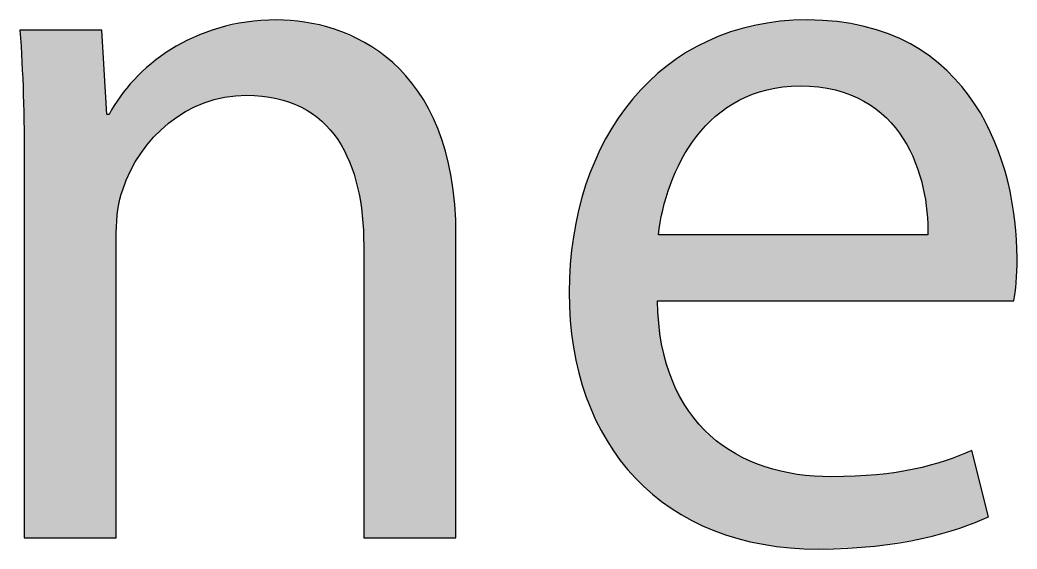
# Model space of a CAD drawing. Extents: x 0 to 360, y -268 to 0.
# Drawn here: x 219.258 to 222.11, y -215.232 to -213.719 of the extents above; entities that cross this region are included whole.
import ezdxf

# ---------------------------------------------------------------- set-up
doc = ezdxf.new("R2010")
doc.units = 0
doc.layers.add('LAYER_1', color=7, linetype='CONTINUOUS')

# ---------------------------------------------------------------- blocks, each defined once
blk = doc.blocks.new('*U433')
at = {"layer": 'LAYER_1', "color": 250}
for points in [[(219.8264, -213.9444), (219.785, -213.7571), (219.8264, -213.7418)], [(219.8433, -213.9398), (219.8264, -213.7418), (219.8433, -213.7381)], [(219.9056, -213.9342), (219.8433, -213.7381), (219.9056, -213.7247)], [(219.9059, -213.9343), (219.9056, -213.7247), (219.9059, -213.7246)], [(219.9056, -213.9342), (219.9056, -213.7247), (219.9059, -213.9343)], [(219.9914, -213.9431), (219.9059, -213.7246), (219.9914, -213.7186)], [(219.9059, -213.9343), (219.9059, -213.7246), (219.9914, -213.9431)], [(219.9914, -213.9431), (219.9914, -213.7186), (219.9924, -213.9434)], [(219.9924, -213.9434), (219.9914, -213.7186), (219.9924, -213.7186)], [(219.9924, -213.9434), (219.9924, -213.7186), (220.063, -213.9684)], [(220.063, -213.9684), (220.063, -213.724), (220.0722, -213.9747)], [(220.0722, -213.9747), (220.0722, -213.7247), (220.1211, -214.0083)], [(220.1211, -214.0083), (220.1211, -213.7364), (220.1574, -214.0503)], [(220.1574, -214.0503), (220.1574, -213.7451), (220.1667, -214.061)], [(219.2675, -213.9328), (219.2675, -213.7482), (219.2703, -214.1416)], [(219.7542, -213.9702), (219.7312, -213.7807), (219.7542, -213.7684)], [(219.785, -213.9558), (219.7542, -213.7684), (219.785, -213.7571)], [(220.1667, -214.061), (220.1667, -213.7491), (220.2006, -214.1247)], [(220.2006, -214.1247), (220.2006, -213.7641), (220.2237, -214.1976)], [(220.2237, -214.1976), (220.2237, -213.7742), (220.2369, -214.2778)], [(219.6896, -214.0095), (219.6826, -213.808), (219.6896, -213.803)], [(219.7312, -213.981), (219.6896, -213.803), (219.7312, -213.7807)], [(220.2369, -214.2778), (220.2369, -213.7801), (220.2412, -214.3635)], [(219.6826, -214.0142), (219.6398, -213.8388), (219.6826, -213.808)], [(219.6329, -214.0631), (219.6034, -213.8715), (219.6329, -213.8439)], [(219.6398, -214.0544), (219.6329, -213.8439), (219.6398, -213.8388)], [(219.6034, -214.1002), (219.5843, -213.8895), (219.6034, -213.8715)], [(219.574, -214.1506), (219.5521, -213.9286), (219.574, -213.9021)], [(219.5843, -214.1329), (219.574, -213.9021), (219.5843, -213.8895)], [(219.5442, -214.2367), (219.5382, -213.948), (219.5442, -213.9383)], [(219.5521, -214.2043), (219.5442, -213.9383), (219.5521, -213.9286)], [(219.5335, -215.2), (219.5129, -213.9887), (219.5335, -213.9554)], [(219.5382, -214.2613), (219.5335, -213.9554), (219.5382, -213.948)]]:
    blk.add_solid(points, dxfattribs=at)
at = {"layer": 'LAYER_1', "color": 250, "extrusion": (0, 0, -1)}
for points in [[(-219.8264, -213.9444), (-219.8264, -213.7418), (-219.8433, -213.9398)], [(-219.8433, -213.9398), (-219.8433, -213.7381), (-219.9056, -213.9342)], [(-220.063, -213.9684), (-219.9924, -213.7186), (-220.063, -213.724)], [(-220.0722, -213.9747), (-220.063, -213.724), (-220.0722, -213.7247)], [(-220.1211, -214.0083), (-220.0722, -213.7247), (-220.1211, -213.7364)], [(-220.1574, -214.0503), (-220.1211, -213.7364), (-220.1574, -213.7451)], [(-220.1667, -214.061), (-220.1574, -213.7451), (-220.1667, -213.7491)], [(-219.2675, -213.9328), (-219.2579, -213.7482), (-219.2675, -213.7482)], [(-219.2703, -214.1416), (-219.2675, -213.7482), (-219.2703, -213.7482)], [(-219.2703, -215.2), (-219.2703, -213.7482), (-219.4922, -215.2)], [(-219.4922, -215.2), (-219.2703, -213.7482), (-219.4922, -213.7482)], [(-219.4922, -215.2), (-219.4922, -213.7482), (-219.5067, -215.2)], [(-219.5067, -215.2), (-219.4922, -213.7482), (-219.5067, -213.9887)], [(-219.7542, -213.9702), (-219.7542, -213.7684), (-219.785, -213.9558)], [(-219.785, -213.9558), (-219.785, -213.7571), (-219.8264, -213.9444)], [(-220.2006, -214.1247), (-220.1667, -213.7491), (-220.2006, -213.7641)], [(-220.2237, -214.1976), (-220.2006, -213.7641), (-220.2237, -213.7742)], [(-220.2369, -214.2778), (-220.2237, -213.7742), (-220.2369, -213.7801)], [(-219.6896, -214.0095), (-219.6896, -213.803), (-219.7312, -213.981)], [(-219.7312, -213.981), (-219.7312, -213.7807), (-219.7542, -213.9702)], [(-220.2412, -214.3635), (-220.2369, -213.7801), (-220.2412, -213.7819)], [(-220.2412, -215.2), (-220.2412, -213.7819), (-220.243, -215.2)], [(-220.243, -215.2), (-220.2412, -213.7819), (-220.243, -213.7827)], [(-220.243, -215.2), (-220.243, -213.7827), (-220.3242, -215.2)], [(-220.3242, -215.2), (-220.243, -213.7827), (-220.3242, -213.8407)], [(-219.6826, -214.0142), (-219.6826, -213.808), (-219.6896, -214.0095)], [(-219.6329, -214.0631), (-219.6329, -213.8439), (-219.6398, -214.0544)], [(-219.6398, -214.0544), (-219.6398, -213.8388), (-219.6826, -214.0142)], [(-220.3242, -215.2), (-220.3242, -213.8407), (-220.3615, -215.2)], [(-220.3615, -215.2), (-220.3242, -213.8407), (-220.3615, -213.8782)], [(-219.6034, -214.1002), (-219.6034, -213.8715), (-219.6329, -214.0631)], [(-220.3615, -215.2), (-220.3615, -213.8782), (-220.3959, -215.2)], [(-220.3959, -215.2), (-220.3615, -213.8782), (-220.3959, -213.922)], [(-219.574, -214.1506), (-219.574, -213.9021), (-219.5843, -214.1329)], [(-219.5843, -214.1329), (-219.5843, -213.8895), (-219.6034, -214.1002)], [(-219.5442, -214.2367), (-219.5442, -213.9383), (-219.5521, -214.2043)], [(-219.5521, -214.2043), (-219.5521, -213.9286), (-219.574, -214.1506)], [(-220.3959, -215.2), (-220.3959, -213.922), (-220.4267, -215.2)], [(-220.4267, -215.2), (-220.3959, -213.922), (-220.4267, -213.9723)], [(-219.5335, -214.327), (-219.5335, -213.9554), (-219.5382, -214.2613)], [(-219.5382, -214.2613), (-219.5382, -213.948), (-219.5442, -214.2367)], [(-220.4267, -215.2), (-220.4267, -213.9723), (-220.4533, -215.2)], [(-220.4533, -215.2), (-220.4267, -213.9723), (-220.4533, -214.0296)], [(-219.5067, -215.2), (-219.5067, -213.9887), (-219.5129, -215.2)], [(-219.5129, -215.2), (-219.5067, -213.9887), (-219.5129, -213.9887)], [(-219.5129, -215.2), (-219.5129, -213.9887), (-219.5335, -215.2)], [(-220.4533, -215.2), (-220.4533, -214.0296), (-220.475, -215.2)], [(-220.475, -215.2), (-220.4533, -214.0296), (-220.475, -214.0942)], [(-220.475, -215.2), (-220.475, -214.0942), (-220.4913, -215.2)], [(-220.4913, -215.2), (-220.475, -214.0942), (-220.4913, -214.1666)], [(-220.4913, -215.2), (-220.4913, -214.1666), (-220.5015, -215.2)], [(-220.5015, -215.2), (-220.4913, -214.1666), (-220.5015, -214.247)], [(-220.5015, -215.2), (-220.5015, -214.247), (-220.5051, -215.2)], [(-220.5051, -215.2), (-220.5015, -214.247), (-220.5051, -214.3359)]]:
    blk.add_solid(points, dxfattribs=at)
blk = doc.blocks.new('*U434')
at = {"layer": 'LAYER_1', "color": 250}
for points in [[(221.3531, -213.931), (221.3147, -213.7462), (221.3531, -213.7357)], [(221.3591, -213.9292), (221.3531, -213.7357), (221.3591, -213.7341)], [(221.3839, -213.9216), (221.3591, -213.7341), (221.3839, -213.7302)], [(221.3892, -213.9199), (221.3839, -213.7302), (221.3892, -213.7293)], [(221.3949, -213.9182), (221.3892, -213.7293), (221.3949, -213.7284)], [(221.4324, -213.9115), (221.3949, -213.7284), (221.4324, -213.7225)], [(221.4402, -213.9101), (221.4324, -213.7225), (221.4402, -213.7221)], [(221.4611, -213.9089), (221.4402, -213.7221), (221.4611, -213.721)], [(221.4809, -213.9078), (221.4611, -213.721), (221.4809, -213.72)], [(221.489, -213.9074), (221.4809, -213.72), (221.489, -213.7196)], [(221.5096, -213.9085), (221.489, -213.7196), (221.5096, -213.7186)], [(221.489, -213.9074), (221.489, -213.7196), (221.5096, -213.9085)], [(221.5096, -213.9085), (221.5096, -213.7186), (221.5421, -213.9103)], [(221.5421, -213.9103), (221.5421, -213.7204), (221.5427, -213.9104)], [(221.5427, -213.9104), (221.5427, -213.7204), (221.5786, -213.9168)], [(221.5786, -213.9168), (221.5786, -213.7224), (221.5901, -213.9189)], [(221.5901, -213.9189), (221.5901, -213.723), (221.595, -213.9204)], [(221.595, -213.9204), (221.595, -213.7233), (221.6333, -213.9325)], [(221.6333, -213.9325), (221.6333, -213.73), (221.6718, -213.9507)], [(221.6718, -213.9507), (221.6718, -213.7368), (221.6723, -213.9511)], [(221.6723, -213.9511), (221.6723, -213.7369), (221.7029, -213.971)], [(221.2428, -213.9986), (221.2321, -213.776), (221.2428, -213.7717)], [(221.2477, -213.9939), (221.2428, -213.7717), (221.2477, -213.7698)], [(221.2796, -213.9693), (221.2477, -213.7698), (221.2796, -213.7571)], [(221.29, -213.9631), (221.2796, -213.7571), (221.29, -213.753)], [(221.3056, -213.9537), (221.29, -213.753), (221.3056, -213.7487)], [(221.311, -213.9504), (221.3056, -213.7487), (221.311, -213.7472)], [(221.3147, -213.9482), (221.311, -213.7472), (221.3147, -213.7462)], [(221.7029, -213.971), (221.7029, -213.7463), (221.706, -213.9729)], [(221.706, -213.9729), (221.706, -213.7473), (221.7078, -213.9745)], [(221.7078, -213.9745), (221.7078, -213.7478), (221.736, -213.9987)], [(221.736, -213.9987), (221.736, -213.7566), (221.7421, -214.0054)], [(221.7421, -214.0054), (221.7421, -213.7585), (221.762, -214.0274)], [(221.762, -214.0274), (221.762, -213.7677), (221.7843, -214.0585)], [(221.1931, -214.0518), (221.1793, -213.8033), (221.1931, -213.7959)], [(221.2189, -214.0216), (221.1931, -213.7959), (221.2189, -213.7821)], [(221.2251, -214.0157), (221.2189, -213.7821), (221.2251, -213.7788)], [(221.2321, -214.0089), (221.2251, -213.7788), (221.2321, -213.776)], [(221.7843, -214.0585), (221.7843, -213.778), (221.8031, -214.0916)], [(221.8031, -214.0916), (221.8031, -213.7867), (221.8046, -214.0949)], [(221.8046, -214.0949), (221.8046, -213.7873), (221.8145, -214.117)], [(221.8145, -214.117), (221.8145, -213.7937), (221.8186, -214.1261)], [(221.8186, -214.1261), (221.8186, -213.7962), (221.8373, -214.1864)], [(221.1502, -214.1182), (221.1239, -213.8392), (221.1502, -213.8211)], [(221.1646, -214.0937), (221.1502, -213.8211), (221.1646, -213.8112)], [(221.1703, -214.0841), (221.1646, -213.8112), (221.1703, -213.8082)], [(221.1709, -214.0832), (221.1703, -213.8082), (221.1709, -213.8078)], [(221.1793, -214.0713), (221.1709, -213.8078), (221.1793, -213.8033)], [(221.8373, -214.1864), (221.8373, -213.8081), (221.8406, -214.1972)], [(221.8406, -214.1972), (221.8406, -213.8102), (221.8521, -214.2676)], [(221.8521, -214.2676), (221.8521, -213.8175), (221.8548, -214.3332)], [(221.1086, -214.2213), (221.0963, -213.8605), (221.1086, -213.8498)], [(221.1182, -214.1896), (221.1086, -213.8498), (221.1182, -213.8432)], [(221.1207, -214.1841), (221.1182, -213.8432), (221.1207, -213.8415)], [(221.1239, -214.1768), (221.1207, -213.8415), (221.1239, -213.8392)], [(221.067, -215.0751), (221.0574, -213.8942), (221.067, -213.8859)], [(221.0811, -215.0857), (221.067, -213.8859), (221.0811, -213.8737)], [(221.067, -215.0751), (221.067, -213.8859), (221.0811, -215.0857)], [(221.0838, -214.522), (221.0811, -213.8737), (221.0838, -213.8713)], [(221.0933, -214.2795), (221.0838, -213.8713), (221.0933, -213.8631)], [(221.0963, -214.2625), (221.0933, -213.8631), (221.0963, -213.8605)], [(221.0574, -215.0661), (221.0184, -213.9361), (221.0574, -213.8942)], [(221.0574, -215.0661), (221.0574, -213.8942), (221.067, -215.0751)], [(221.0109, -215.0206), (220.975, -213.9917), (221.0109, -213.9441)], [(221.0184, -215.0294), (221.0109, -213.9441), (221.0184, -213.9361)], [(221.0109, -215.0206), (221.0109, -213.9441), (221.0184, -215.0294)], [(221.0184, -215.0294), (221.0184, -213.9361), (221.0574, -215.0661)], [(220.9694, -214.9703), (220.937, -214.0523), (220.9694, -213.9992)], [(220.975, -214.9786), (220.9694, -213.9992), (220.975, -213.9917)], [(220.9694, -214.9703), (220.9694, -213.9992), (220.975, -214.9786)], [(220.975, -214.9786), (220.975, -213.9917), (221.0109, -215.0206)], [(220.9329, -214.9152), (220.9045, -214.1174), (220.9329, -214.059)], [(220.937, -214.9228), (220.9329, -214.059), (220.937, -214.0523)], [(220.9329, -214.9152), (220.9329, -214.059), (220.937, -214.9228)], [(220.937, -214.9228), (220.937, -214.0523), (220.9694, -214.9703)], [(220.9017, -214.8556), (220.8776, -214.1868), (220.9017, -214.1232)], [(220.9045, -214.8624), (220.9017, -214.1232), (220.9045, -214.1174)], [(220.9017, -214.8556), (220.9017, -214.1232), (220.9045, -214.8624)], [(220.9045, -214.8624), (220.9045, -214.1174), (220.9329, -214.9152)], [(220.8759, -214.7917), (220.8565, -214.26), (220.8759, -214.1915)], [(220.8776, -214.7975), (220.8759, -214.1915), (220.8776, -214.1868)], [(220.8759, -214.7917), (220.8759, -214.1915), (220.8776, -214.7975)], [(220.8776, -214.7975), (220.8776, -214.1868), (220.9017, -214.8556)], [(220.8555, -214.7236), (220.8413, -214.3365), (220.8555, -214.2635)], [(220.8565, -214.7284), (220.8555, -214.2635), (220.8565, -214.26)], [(220.8555, -214.7236), (220.8555, -214.2635), (220.8565, -214.7284)], [(220.8565, -214.7284), (220.8565, -214.26), (220.8759, -214.7917)], [(220.8408, -214.6516), (220.832, -214.4161), (220.8408, -214.3387)], [(220.8413, -214.6552), (220.8408, -214.3387), (220.8413, -214.3365)], [(220.8408, -214.6516), (220.8408, -214.3387), (220.8413, -214.6552)], [(220.8413, -214.6552), (220.8413, -214.3365), (220.8555, -214.7236)], [(220.8319, -214.5756), (220.8289, -214.4978), (220.8319, -214.417)], [(220.832, -214.5783), (220.8319, -214.417), (220.832, -214.4161)], [(220.8319, -214.5756), (220.8319, -214.417), (220.832, -214.5783)], [(220.832, -214.5783), (220.832, -214.4161), (220.8408, -214.6516)], [(221.0811, -215.0857), (221.0811, -214.522), (221.0838, -215.0878)], [(221.0838, -215.0878), (221.0838, -214.55), (221.0933, -215.0949)], [(221.0933, -215.0949), (221.0933, -214.6461), (221.0963, -215.0972)], [(221.0963, -215.0972), (221.0963, -214.6564), (221.1086, -215.1065)], [(221.1086, -215.1065), (221.1086, -214.6988), (221.1182, -215.1136)], [(221.1182, -215.1136), (221.1182, -214.7315), (221.1207, -215.1155)], [(221.1207, -215.1155), (221.1207, -214.74), (221.1239, -215.1174)], [(221.1239, -215.1174), (221.1239, -214.7512), (221.1502, -215.133)], [(221.1502, -215.133), (221.1502, -214.7999), (221.1646, -215.1415)], [(221.1646, -215.1415), (221.1646, -214.8265), (221.1703, -215.1449)], [(221.1703, -215.1449), (221.1703, -214.837), (221.1709, -215.1453)], [(221.1709, -215.1453), (221.1709, -214.8382), (221.1793, -215.1503)], [(221.1793, -215.1503), (221.1793, -214.8477), (221.1931, -215.1565)], [(221.1931, -215.1565), (221.1931, -214.8634), (221.2189, -215.1683)], [(221.2189, -215.1683), (221.2189, -214.8926), (221.2251, -215.1711)], [(221.2251, -215.1711), (221.2251, -214.8996), (221.2321, -215.1743)], [(221.2321, -215.1743), (221.2321, -214.9076), (221.2428, -215.1792)], [(221.2428, -215.1792), (221.2428, -214.9153), (221.2477, -215.1808)], [(221.2477, -215.1808), (221.2477, -214.9188), (221.2796, -215.1916)], [(221.2796, -215.1916), (221.2796, -214.9417), (221.29, -215.195)], [(221.29, -215.195), (221.29, -214.9492), (221.3056, -215.2003)], [(221.3056, -215.2003), (221.3056, -214.9604), (221.311, -215.2021)], [(221.311, -215.2021), (221.311, -214.9628), (221.3147, -215.203)], [(221.3147, -215.203), (221.3147, -214.9644), (221.3531, -215.2117)], [(221.9458, -215.1722), (221.9091, -214.9779), (221.9458, -214.9638)], [(221.9518, -215.1699), (221.9458, -214.9638), (221.9518, -214.9615)], [(221.9802, -215.1588), (221.9518, -214.9615), (221.9802, -214.9505)], [(221.3531, -215.2117), (221.3531, -214.9813), (221.3591, -215.2131)], [(221.3591, -215.2131), (221.3591, -214.9839), (221.3839, -215.2188)], [(221.3839, -215.2188), (221.3839, -214.9948), (221.3892, -215.2195)], [(221.3892, -215.2195), (221.3892, -214.9971), (221.3949, -215.2202)], [(221.3949, -215.2202), (221.3949, -214.9985), (221.4324, -215.2251)], [(221.8373, -215.2019), (221.8186, -215.0028), (221.8373, -214.9978)], [(221.8406, -215.201), (221.8373, -214.9978), (221.8406, -214.9969)], [(221.8521, -215.1979), (221.8406, -214.9969), (221.8521, -214.9938)], [(221.8548, -215.1971), (221.8521, -214.9938), (221.8548, -214.9931)], [(221.8601, -215.1957), (221.8548, -214.9931), (221.8601, -214.9917)], [(221.9037, -215.1837), (221.8601, -214.9917), (221.9037, -214.98)], [(221.9091, -215.1822), (221.9037, -214.98), (221.9091, -214.9779)], [(221.4324, -215.2251), (221.4324, -215.0073), (221.4402, -215.2262)], [(221.4402, -215.2262), (221.4402, -215.0091), (221.4611, -215.2289)], [(221.4611, -215.2289), (221.4611, -215.014), (221.4809, -215.2297)], [(221.4809, -215.2297), (221.4809, -215.0186), (221.489, -215.2301)], [(221.489, -215.2301), (221.489, -215.0192), (221.5096, -215.2309)], [(221.5096, -215.2309), (221.5096, -215.0207), (221.5421, -215.2323)], [(221.5421, -215.2323), (221.5421, -215.023), (221.5427, -215.2323)], [(221.5901, -215.2298), (221.5786, -215.0256), (221.5901, -215.0251)], [(221.595, -215.2296), (221.5901, -215.0251), (221.595, -215.0249)], [(221.6333, -215.2275), (221.595, -215.0249), (221.6333, -215.0232)], [(221.6718, -215.2255), (221.6333, -215.0232), (221.6718, -215.0214)], [(221.6723, -215.2255), (221.6718, -215.0214), (221.6723, -215.0214)], [(221.7029, -215.2238), (221.6723, -215.0214), (221.7029, -215.02)], [(221.706, -215.2233), (221.7029, -215.02), (221.706, -215.0199)], [(221.7078, -215.223), (221.706, -215.0199), (221.7078, -215.0198)], [(221.736, -215.2184), (221.7078, -215.0198), (221.736, -215.0156)], [(221.7421, -215.2174), (221.736, -215.0156), (221.7421, -215.0147)], [(221.762, -215.2142), (221.7421, -215.0147), (221.762, -215.0117)], [(221.7843, -215.2106), (221.762, -215.0117), (221.7843, -215.0084)], [(221.8031, -215.2075), (221.7843, -215.0084), (221.8031, -215.0056)], [(221.8046, -215.2073), (221.8031, -215.0056), (221.8046, -215.0053)], [(221.8145, -215.2056), (221.8046, -215.0053), (221.8145, -215.0038)], [(221.8186, -215.205), (221.8145, -215.0038), (221.8186, -215.0028)]]:
    blk.add_solid(points, dxfattribs=at)
at = {"layer": 'LAYER_1', "color": 250, "extrusion": (0, 0, -1)}
for points in [[(-221.3531, -213.931), (-221.3531, -213.7357), (-221.3591, -213.9292)], [(-221.3591, -213.9292), (-221.3591, -213.7341), (-221.3839, -213.9216)], [(-221.3839, -213.9216), (-221.3839, -213.7302), (-221.3892, -213.9199)], [(-221.3892, -213.9199), (-221.3892, -213.7293), (-221.3949, -213.9182)], [(-221.3949, -213.9182), (-221.3949, -213.7284), (-221.4324, -213.9115)], [(-221.4324, -213.9115), (-221.4324, -213.7225), (-221.4402, -213.9101)], [(-221.4402, -213.9101), (-221.4402, -213.7221), (-221.4611, -213.9089)], [(-221.4611, -213.9089), (-221.4611, -213.721), (-221.4809, -213.9078)], [(-221.4809, -213.9078), (-221.4809, -213.72), (-221.489, -213.9074)], [(-221.5421, -213.9103), (-221.5096, -213.7186), (-221.5421, -213.7204)], [(-221.5427, -213.9104), (-221.5421, -213.7204), (-221.5427, -213.7204)], [(-221.5786, -213.9168), (-221.5427, -213.7204), (-221.5786, -213.7224)], [(-221.5901, -213.9189), (-221.5786, -213.7224), (-221.5901, -213.723)], [(-221.595, -213.9204), (-221.5901, -213.723), (-221.595, -213.7233)], [(-221.6333, -213.9325), (-221.595, -213.7233), (-221.6333, -213.73)], [(-221.6718, -213.9507), (-221.6333, -213.73), (-221.6718, -213.7368)], [(-221.6723, -213.9511), (-221.6718, -213.7368), (-221.6723, -213.7369)], [(-221.7029, -213.971), (-221.6723, -213.7369), (-221.7029, -213.7463)], [(-221.2428, -213.9986), (-221.2428, -213.7717), (-221.2477, -213.9939)], [(-221.2477, -213.9939), (-221.2477, -213.7698), (-221.2796, -213.9693)], [(-221.2796, -213.9693), (-221.2796, -213.7571), (-221.29, -213.9631)], [(-221.29, -213.9631), (-221.29, -213.753), (-221.3056, -213.9537)], [(-221.3056, -213.9537), (-221.3056, -213.7487), (-221.311, -213.9504)], [(-221.311, -213.9504), (-221.311, -213.7472), (-221.3147, -213.9482)], [(-221.3147, -213.9482), (-221.3147, -213.7462), (-221.3531, -213.931)], [(-221.706, -213.9729), (-221.7029, -213.7463), (-221.706, -213.7473)], [(-221.7078, -213.9745), (-221.706, -213.7473), (-221.7078, -213.7478)], [(-221.736, -213.9987), (-221.7078, -213.7478), (-221.736, -213.7566)], [(-221.7421, -214.0054), (-221.736, -213.7566), (-221.7421, -213.7585)], [(-221.762, -214.0274), (-221.7421, -213.7585), (-221.762, -213.7677)], [(-221.7843, -214.0585), (-221.762, -213.7677), (-221.7843, -213.778)], [(-221.1931, -214.0518), (-221.1931, -213.7959), (-221.2189, -214.0216)], [(-221.2189, -214.0216), (-221.2189, -213.7821), (-221.2251, -214.0157)], [(-221.2251, -214.0157), (-221.2251, -213.7788), (-221.2321, -214.0089)], [(-221.2321, -214.0089), (-221.2321, -213.776), (-221.2428, -213.9986)], [(-221.8031, -214.0916), (-221.7843, -213.778), (-221.8031, -213.7867)], [(-221.8046, -214.0949), (-221.8031, -213.7867), (-221.8046, -213.7873)], [(-221.8145, -214.117), (-221.8046, -213.7873), (-221.8145, -213.7937)], [(-221.8186, -214.1261), (-221.8145, -213.7937), (-221.8186, -213.7962)], [(-221.8373, -214.1864), (-221.8186, -213.7962), (-221.8373, -213.8081)], [(-221.1502, -214.1182), (-221.1502, -213.8211), (-221.1646, -214.0937)], [(-221.1646, -214.0937), (-221.1646, -213.8112), (-221.1703, -214.0841)], [(-221.1703, -214.0841), (-221.1703, -213.8082), (-221.1709, -214.0832)], [(-221.1709, -214.0832), (-221.1709, -213.8078), (-221.1793, -214.0713)], [(-221.1793, -214.0713), (-221.1793, -213.8033), (-221.1931, -214.0518)], [(-221.8406, -214.1972), (-221.8373, -213.8081), (-221.8406, -213.8102)], [(-221.8521, -214.2676), (-221.8406, -213.8102), (-221.8521, -213.8175)], [(-221.8548, -214.3332), (-221.8521, -213.8175), (-221.8548, -213.8193)], [(-221.8548, -214.522), (-221.8548, -213.8193), (-221.8601, -214.522)], [(-221.8601, -214.522), (-221.8548, -213.8193), (-221.8601, -213.8226)], [(-221.8601, -214.522), (-221.8601, -213.8226), (-221.9037, -214.522)], [(-221.9037, -214.522), (-221.8601, -213.8226), (-221.9037, -213.859)], [(-221.1086, -214.2213), (-221.1086, -213.8498), (-221.1182, -214.1896)], [(-221.1182, -214.1896), (-221.1182, -213.8432), (-221.1207, -214.1841)], [(-221.1207, -214.1841), (-221.1207, -213.8415), (-221.1239, -214.1768)], [(-221.1239, -214.1768), (-221.1239, -213.8392), (-221.1502, -214.1182)], [(-221.9037, -214.522), (-221.9037, -213.859), (-221.9091, -214.522)], [(-221.9091, -214.522), (-221.9037, -213.859), (-221.9091, -213.8635)], [(-221.0811, -214.522), (-221.0811, -213.8737), (-221.0838, -214.522)], [(-221.0838, -214.3332), (-221.0838, -213.8713), (-221.0933, -214.2795)], [(-221.0933, -214.2795), (-221.0933, -213.8631), (-221.0963, -214.2625)], [(-221.0963, -214.2625), (-221.0963, -213.8605), (-221.1086, -214.2213)], [(-221.9091, -214.522), (-221.9091, -213.8635), (-221.9458, -214.522)], [(-221.9458, -214.522), (-221.9091, -213.8635), (-221.9458, -213.9027)], [(-221.9458, -214.522), (-221.9458, -213.9027), (-221.9518, -214.522)], [(-221.9518, -214.522), (-221.9458, -213.9027), (-221.9518, -213.9091)], [(-221.9518, -214.522), (-221.9518, -213.9091), (-221.9802, -214.522)], [(-221.9802, -214.522), (-221.9518, -213.9091), (-221.9802, -213.9475)], [(-221.9802, -214.522), (-221.9802, -213.9475), (-221.9885, -214.522)], [(-221.9885, -214.522), (-221.9802, -213.9475), (-221.9885, -213.9587)], [(-221.9885, -214.522), (-221.9885, -213.9587), (-222.0285, -214.522)], [(-222.0285, -214.522), (-221.9885, -213.9587), (-222.0285, -214.0341)], [(-222.0285, -214.522), (-222.0285, -214.0341), (-222.0456, -214.522)], [(-222.0456, -214.522), (-222.0285, -214.0341), (-222.0456, -214.0664)], [(-222.0456, -214.522), (-222.0456, -214.0664), (-222.0831, -214.522)], [(-222.0831, -214.522), (-222.0456, -214.0664), (-222.0831, -214.1802)], [(-222.0831, -214.522), (-222.0831, -214.1802), (-222.1008, -214.522)], [(-222.1008, -214.522), (-222.0831, -214.1802), (-222.1008, -214.2783)], [(-222.1008, -214.522), (-222.1008, -214.2783), (-222.1036, -214.4846)], [(-222.1036, -214.4846), (-222.1008, -214.2783), (-222.1036, -214.2933)], [(-222.1036, -214.4846), (-222.1036, -214.2933), (-222.1098, -214.3993)], [(-221.0838, -214.522), (-221.0838, -214.3332), (-221.0933, -214.522)], [(-221.0933, -214.522), (-221.0838, -214.3332), (-221.0933, -214.3332)], [(-221.0933, -214.522), (-221.0933, -214.3332), (-221.0963, -214.522)], [(-221.0963, -214.522), (-221.0933, -214.3332), (-221.0963, -214.3332)], [(-221.0963, -214.522), (-221.0963, -214.3332), (-221.1086, -214.522)], [(-221.1086, -214.522), (-221.0963, -214.3332), (-221.1086, -214.3332)], [(-221.1086, -214.522), (-221.1086, -214.3332), (-221.1182, -214.522)], [(-221.1182, -214.522), (-221.1086, -214.3332), (-221.1182, -214.3332)], [(-221.1182, -214.522), (-221.1182, -214.3332), (-221.1207, -214.522)], [(-221.1207, -214.522), (-221.1182, -214.3332), (-221.1207, -214.3332)], [(-221.1207, -214.522), (-221.1207, -214.3332), (-221.1239, -214.522)], [(-221.1239, -214.522), (-221.1207, -214.3332), (-221.1239, -214.3332)], [(-221.1239, -214.522), (-221.1239, -214.3332), (-221.1502, -214.522)], [(-221.1502, -214.522), (-221.1239, -214.3332), (-221.1502, -214.3332)], [(-221.1502, -214.522), (-221.1502, -214.3332), (-221.1646, -214.522)], [(-221.1646, -214.522), (-221.1502, -214.3332), (-221.1646, -214.3332)], [(-221.1646, -214.522), (-221.1646, -214.3332), (-221.1703, -214.522)], [(-221.1703, -214.522), (-221.1646, -214.3332), (-221.1703, -214.3332)], [(-221.1703, -214.522), (-221.1703, -214.3332), (-221.1709, -214.522)], [(-221.1709, -214.522), (-221.1703, -214.3332), (-221.1709, -214.3332)], [(-221.1709, -214.522), (-221.1709, -214.3332), (-221.1793, -214.522)], [(-221.1793, -214.522), (-221.1709, -214.3332), (-221.1793, -214.3332)], [(-221.1793, -214.522), (-221.1793, -214.3332), (-221.1931, -214.522)], [(-221.1931, -214.522), (-221.1793, -214.3332), (-221.1931, -214.3332)], [(-221.1931, -214.522), (-221.1931, -214.3332), (-221.2189, -214.522)], [(-221.2189, -214.522), (-221.1931, -214.3332), (-221.2189, -214.3332)], [(-221.2189, -214.522), (-221.2189, -214.3332), (-221.2251, -214.522)], [(-221.2251, -214.522), (-221.2189, -214.3332), (-221.2251, -214.3332)], [(-221.2251, -214.522), (-221.2251, -214.3332), (-221.2321, -214.522)], [(-221.2321, -214.522), (-221.2251, -214.3332), (-221.2321, -214.3332)], [(-221.2321, -214.522), (-221.2321, -214.3332), (-221.2428, -214.522)], [(-221.2428, -214.522), (-221.2321, -214.3332), (-221.2428, -214.3332)], [(-221.2428, -214.522), (-221.2428, -214.3332), (-221.2477, -214.522)], [(-221.2477, -214.522), (-221.2428, -214.3332), (-221.2477, -214.3332)], [(-221.2477, -214.522), (-221.2477, -214.3332), (-221.2796, -214.522)], [(-221.2796, -214.522), (-221.2477, -214.3332), (-221.2796, -214.3332)], [(-221.2796, -214.522), (-221.2796, -214.3332), (-221.29, -214.522)], [(-221.29, -214.522), (-221.2796, -214.3332), (-221.29, -214.3332)], [(-221.29, -214.522), (-221.29, -214.3332), (-221.3056, -214.522)], [(-221.3056, -214.522), (-221.29, -214.3332), (-221.3056, -214.3332)], [(-221.3056, -214.522), (-221.3056, -214.3332), (-221.311, -214.522)], [(-221.311, -214.522), (-221.3056, -214.3332), (-221.311, -214.3332)], [(-221.311, -214.522), (-221.311, -214.3332), (-221.3147, -214.522)], [(-221.3147, -214.522), (-221.311, -214.3332), (-221.3147, -214.3332)], [(-221.3147, -214.522), (-221.3147, -214.3332), (-221.3531, -214.522)], [(-221.3531, -214.522), (-221.3147, -214.3332), (-221.3531, -214.3332)], [(-221.3531, -214.522), (-221.3531, -214.3332), (-221.3591, -214.522)], [(-221.3591, -214.522), (-221.3531, -214.3332), (-221.3591, -214.3332)], [(-221.3591, -214.522), (-221.3591, -214.3332), (-221.3839, -214.522)], [(-221.3839, -214.522), (-221.3591, -214.3332), (-221.3839, -214.3332)], [(-221.3839, -214.522), (-221.3839, -214.3332), (-221.3892, -214.522)], [(-221.3892, -214.522), (-221.3839, -214.3332), (-221.3892, -214.3332)], [(-221.3892, -214.522), (-221.3892, -214.3332), (-221.3949, -214.522)], [(-221.3949, -214.522), (-221.3892, -214.3332), (-221.3949, -214.3332)], [(-221.3949, -214.522), (-221.3949, -214.3332), (-221.4324, -214.522)], [(-221.4324, -214.522), (-221.3949, -214.3332), (-221.4324, -214.3332)], [(-221.4324, -214.522), (-221.4324, -214.3332), (-221.4402, -214.522)], [(-221.4402, -214.522), (-221.4324, -214.3332), (-221.4402, -214.3332)], [(-221.4402, -214.522), (-221.4402, -214.3332), (-221.4611, -214.522)], [(-221.4611, -214.522), (-221.4402, -214.3332), (-221.4611, -214.3332)], [(-221.4611, -214.522), (-221.4611, -214.3332), (-221.4809, -214.522)], [(-221.4809, -214.522), (-221.4611, -214.3332), (-221.4809, -214.3332)], [(-221.4809, -214.522), (-221.4809, -214.3332), (-221.489, -214.522)], [(-221.489, -214.522), (-221.4809, -214.3332), (-221.489, -214.3332)], [(-221.489, -214.522), (-221.489, -214.3332), (-221.5096, -214.522)], [(-221.5096, -214.522), (-221.489, -214.3332), (-221.5096, -214.3332)], [(-221.5096, -214.522), (-221.5096, -214.3332), (-221.5421, -214.522)], [(-221.5421, -214.522), (-221.5096, -214.3332), (-221.5421, -214.3332)], [(-221.5421, -214.522), (-221.5421, -214.3332), (-221.5427, -214.522)], [(-221.5427, -214.522), (-221.5421, -214.3332), (-221.5427, -214.3332)], [(-221.5427, -214.522), (-221.5427, -214.3332), (-221.5786, -214.522)], [(-221.5786, -214.522), (-221.5427, -214.3332), (-221.5786, -214.3332)], [(-221.5786, -214.522), (-221.5786, -214.3332), (-221.5901, -214.522)], [(-221.5901, -214.522), (-221.5786, -214.3332), (-221.5901, -214.3332)], [(-221.5901, -214.522), (-221.5901, -214.3332), (-221.595, -214.522)], [(-221.595, -214.522), (-221.5901, -214.3332), (-221.595, -214.3332)], [(-221.595, -214.522), (-221.595, -214.3332), (-221.6333, -214.522)], [(-221.6333, -214.522), (-221.595, -214.3332), (-221.6333, -214.3332)], [(-221.6333, -214.522), (-221.6333, -214.3332), (-221.6718, -214.522)], [(-221.6718, -214.522), (-221.6333, -214.3332), (-221.6718, -214.3332)], [(-221.6718, -214.522), (-221.6718, -214.3332), (-221.6723, -214.522)], [(-221.6723, -214.522), (-221.6718, -214.3332), (-221.6723, -214.3332)], [(-221.6723, -214.522), (-221.6723, -214.3332), (-221.7029, -214.522)], [(-221.7029, -214.522), (-221.6723, -214.3332), (-221.7029, -214.3332)], [(-221.7029, -214.522), (-221.7029, -214.3332), (-221.706, -214.522)], [(-221.706, -214.522), (-221.7029, -214.3332), (-221.706, -214.3332)], [(-221.706, -214.522), (-221.706, -214.3332), (-221.7078, -214.522)], [(-221.7078, -214.522), (-221.706, -214.3332), (-221.7078, -214.3332)], [(-221.7078, -214.522), (-221.7078, -214.3332), (-221.736, -214.522)], [(-221.736, -214.522), (-221.7078, -214.3332), (-221.736, -214.3332)], [(-221.736, -214.522), (-221.736, -214.3332), (-221.7421, -214.522)], [(-221.7421, -214.522), (-221.736, -214.3332), (-221.7421, -214.3332)], [(-221.7421, -214.522), (-221.7421, -214.3332), (-221.762, -214.522)], [(-221.762, -214.522), (-221.7421, -214.3332), (-221.762, -214.3332)], [(-221.762, -214.522), (-221.762, -214.3332), (-221.7843, -214.522)], [(-221.7843, -214.522), (-221.762, -214.3332), (-221.7843, -214.3332)], [(-221.7843, -214.522), (-221.7843, -214.3332), (-221.8031, -214.522)], [(-221.8031, -214.522), (-221.7843, -214.3332), (-221.8031, -214.3332)], [(-221.8031, -214.522), (-221.8031, -214.3332), (-221.8046, -214.522)], [(-221.8046, -214.522), (-221.8031, -214.3332), (-221.8046, -214.3332)], [(-221.8046, -214.522), (-221.8046, -214.3332), (-221.8145, -214.522)], [(-221.8145, -214.522), (-221.8046, -214.3332), (-221.8145, -214.3332)], [(-221.8145, -214.522), (-221.8145, -214.3332), (-221.8186, -214.522)], [(-221.8186, -214.522), (-221.8145, -214.3332), (-221.8186, -214.3332)], [(-221.8186, -214.522), (-221.8186, -214.3332), (-221.8373, -214.522)], [(-221.8373, -214.522), (-221.8186, -214.3332), (-221.8373, -214.3332)], [(-221.8373, -214.522), (-221.8373, -214.3332), (-221.8406, -214.522)], [(-221.8406, -214.522), (-221.8373, -214.3332), (-221.8406, -214.3332)], [(-221.8406, -214.522), (-221.8406, -214.3332), (-221.8521, -214.522)], [(-221.8521, -214.522), (-221.8406, -214.3332), (-221.8521, -214.3332)], [(-221.8521, -214.522), (-221.8521, -214.3332), (-221.8548, -214.522)], [(-221.8548, -214.522), (-221.8521, -214.3332), (-221.8548, -214.3332)], [(-221.0838, -215.0878), (-221.0811, -214.522), (-221.0838, -214.55)], [(-221.0933, -215.0949), (-221.0838, -214.55), (-221.0933, -214.6461)], [(-221.0963, -215.0972), (-221.0933, -214.6461), (-221.0963, -214.6564)], [(-221.1086, -215.1065), (-221.0963, -214.6564), (-221.1086, -214.6988)], [(-221.1182, -215.1136), (-221.1086, -214.6988), (-221.1182, -214.7315)], [(-221.1207, -215.1155), (-221.1182, -214.7315), (-221.1207, -214.74)], [(-221.1239, -215.1174), (-221.1207, -214.74), (-221.1239, -214.7512)], [(-221.1502, -215.133), (-221.1239, -214.7512), (-221.1502, -214.7999)], [(-221.1646, -215.1415), (-221.1502, -214.7999), (-221.1646, -214.8265)], [(-221.1703, -215.1449), (-221.1646, -214.8265), (-221.1703, -214.837)], [(-221.1709, -215.1453), (-221.1703, -214.837), (-221.1709, -214.8382)], [(-221.1793, -215.1503), (-221.1709, -214.8382), (-221.1793, -214.8477)], [(-221.1931, -215.1565), (-221.1793, -214.8477), (-221.1931, -214.8634)], [(-221.2189, -215.1683), (-221.1931, -214.8634), (-221.2189, -214.8926)], [(-221.2251, -215.1711), (-221.2189, -214.8926), (-221.2251, -214.8996)], [(-221.2321, -215.1743), (-221.2251, -214.8996), (-221.2321, -214.9076)], [(-221.2428, -215.1792), (-221.2321, -214.9076), (-221.2428, -214.9153)], [(-221.2477, -215.1808), (-221.2428, -214.9153), (-221.2477, -214.9188)], [(-221.2796, -215.1916), (-221.2477, -214.9188), (-221.2796, -214.9417)], [(-221.29, -215.195), (-221.2796, -214.9417), (-221.29, -214.9492)], [(-221.3056, -215.2003), (-221.29, -214.9492), (-221.3056, -214.9604)], [(-221.311, -215.2021), (-221.3056, -214.9604), (-221.311, -214.9628)], [(-221.3147, -215.203), (-221.311, -214.9628), (-221.3147, -214.9644)], [(-221.3531, -215.2117), (-221.3147, -214.9644), (-221.3531, -214.9813)], [(-221.9458, -215.1722), (-221.9458, -214.9638), (-221.9518, -215.1699)], [(-221.9518, -215.1699), (-221.9518, -214.9615), (-221.9802, -215.1588)], [(-221.9802, -215.1588), (-221.9802, -214.9505), (-221.9885, -215.1556)], [(-221.9885, -215.1556), (-221.9802, -214.9505), (-221.9885, -214.983)], [(-221.3591, -215.2131), (-221.3531, -214.9813), (-221.3591, -214.9839)], [(-221.3839, -215.2188), (-221.3591, -214.9839), (-221.3839, -214.9948)], [(-221.3892, -215.2195), (-221.3839, -214.9948), (-221.3892, -214.9971)], [(-221.3949, -215.2202), (-221.3892, -214.9971), (-221.3949, -214.9985)], [(-221.4324, -215.2251), (-221.3949, -214.9985), (-221.4324, -215.0073)], [(-221.8373, -215.2019), (-221.8373, -214.9978), (-221.8406, -215.201)], [(-221.8406, -215.201), (-221.8406, -214.9969), (-221.8521, -215.1979)], [(-221.8521, -215.1979), (-221.8521, -214.9938), (-221.8548, -215.1971)], [(-221.8548, -215.1971), (-221.8548, -214.9931), (-221.8601, -215.1957)], [(-221.8601, -215.1957), (-221.8601, -214.9917), (-221.9037, -215.1837)], [(-221.9037, -215.1837), (-221.9037, -214.98), (-221.9091, -215.1822)], [(-221.9091, -215.1822), (-221.9091, -214.9779), (-221.9458, -215.1722)], [(-221.9885, -215.1556), (-221.9885, -214.983), (-222.0285, -215.14)], [(-221.4402, -215.2262), (-221.4324, -215.0073), (-221.4402, -215.0091)], [(-221.4611, -215.2289), (-221.4402, -215.0091), (-221.4611, -215.014)], [(-221.4809, -215.2297), (-221.4611, -215.014), (-221.4809, -215.0186)], [(-221.489, -215.2301), (-221.4809, -215.0186), (-221.489, -215.0192)], [(-221.5096, -215.2309), (-221.489, -215.0192), (-221.5096, -215.0207)], [(-221.5421, -215.2323), (-221.5096, -215.0207), (-221.5421, -215.023)], [(-221.5427, -215.2323), (-221.5421, -215.023), (-221.5427, -215.0231)], [(-221.5427, -215.2323), (-221.5427, -215.0231), (-221.5786, -215.2304)], [(-221.5786, -215.2304), (-221.5427, -215.0231), (-221.5786, -215.0256)], [(-221.5786, -215.2304), (-221.5786, -215.0256), (-221.5901, -215.2298)], [(-221.5901, -215.2298), (-221.5901, -215.0251), (-221.595, -215.2296)], [(-221.595, -215.2296), (-221.595, -215.0249), (-221.6333, -215.2275)], [(-221.6333, -215.2275), (-221.6333, -215.0232), (-221.6718, -215.2255)], [(-221.6718, -215.2255), (-221.6718, -215.0214), (-221.6723, -215.2255)], [(-221.6723, -215.2255), (-221.6723, -215.0214), (-221.7029, -215.2238)], [(-221.7029, -215.2238), (-221.7029, -215.02), (-221.706, -215.2233)], [(-221.706, -215.2233), (-221.706, -215.0199), (-221.7078, -215.223)], [(-221.7078, -215.223), (-221.7078, -215.0198), (-221.736, -215.2184)], [(-221.736, -215.2184), (-221.736, -215.0156), (-221.7421, -215.2174)], [(-221.7421, -215.2174), (-221.7421, -215.0147), (-221.762, -215.2142)], [(-221.762, -215.2142), (-221.762, -215.0117), (-221.7843, -215.2106)], [(-221.7843, -215.2106), (-221.7843, -215.0084), (-221.8031, -215.2075)], [(-221.8031, -215.2075), (-221.8031, -215.0056), (-221.8046, -215.2073)], [(-221.8046, -215.2073), (-221.8046, -215.0053), (-221.8145, -215.2056)], [(-221.8145, -215.2056), (-221.8145, -215.0038), (-221.8186, -215.205)], [(-221.8186, -215.205), (-221.8186, -215.0028), (-221.8373, -215.2019)]]:
    blk.add_solid(points, dxfattribs=at)
blk = doc.blocks.new('BLOCK_53')
at = {"layer": 'LAYER_1'}
for points, knots in [([(219.2703, -214.1416), (219.2703, -213.9887), (219.2669, -213.8688), (219.2579, -213.7482), (219.2579, -213.7482), (219.4922, -213.7482), (219.4922, -213.7482), (219.4922, -213.7482), (219.5067, -213.9887), (219.5067, -213.9887), (219.5067, -213.9887), (219.5129, -213.9887), (219.5129, -213.9887), (219.5845, -213.8536), (219.7527, -213.7186), (219.9924, -213.7186), (220.1936, -213.7186), (220.5051, -213.8385), (220.5051, -214.3359), (220.5051, -214.3359), (220.5051, -215.2), (220.5051, -215.2), (220.5051, -215.2), (220.2412, -215.2), (220.2412, -215.2), (220.2412, -215.2), (220.2412, -214.3635), (220.2412, -214.3635), (220.2412, -214.1292), (220.1543, -213.9342), (219.9056, -213.9342), (219.7347, -213.9342), (219.5997, -214.0576), (219.5521, -214.2043), (219.5397, -214.2374), (219.5335, -214.2822), (219.5335, -214.327), (219.5335, -214.327), (219.5335, -215.2), (219.5335, -215.2), (219.5335, -215.2), (219.2703, -215.2), (219.2703, -215.2), (219.2703, -215.2), (219.2703, -214.1416), (219.2703, -214.1416)], [0, 0, 0, 0, 1, 1, 1, 2, 2, 2, 3, 3, 3, 4, 4, 4, 5, 5, 5, 6, 6, 6, 7, 7, 7, 8, 8, 8, 9, 9, 9, 10, 10, 10, 11, 11, 11, 12, 12, 12, 13, 13, 13, 14, 14, 14, 15, 15, 15, 15]), ([(221.0811, -214.522), (221.0873, -214.8789), (221.3119, -215.0256), (221.5786, -215.0256), (221.768, -215.0256), (221.8845, -214.9926), (221.9802, -214.9505), (221.9802, -214.9505), (222.0285, -215.14), (222.0285, -215.14), (221.9355, -215.182), (221.7735, -215.2323), (221.5427, -215.2323), (221.0962, -215.2323), (220.8289, -214.9361), (220.8289, -214.4978), (220.8289, -214.0603), (221.0873, -213.7186), (221.5096, -213.7186), (221.9865, -213.7186), (222.1098, -214.132), (222.1098, -214.3993), (222.1098, -214.4531), (222.1063, -214.4923), (222.1008, -214.522), (222.1008, -214.522), (221.0811, -214.522), (221.0811, -214.522)], [0, 0, 0, 0, 1, 1, 1, 2, 2, 2, 3, 3, 3, 4, 4, 4, 5, 5, 5, 6, 6, 6, 7, 7, 7, 8, 8, 8, 9, 9, 9, 9]), ([(221.8548, -214.3332), (221.8576, -214.1685), (221.7859, -213.9074), (221.489, -213.9074), (221.2189, -213.9074), (221.1052, -214.1506), (221.0838, -214.3332), (221.0838, -214.3332), (221.8548, -214.3332), (221.8548, -214.3332)], [0, 0, 0, 0, 1, 1, 1, 2, 2, 2, 3, 3, 3, 3])]:
    blk.add_open_spline(points, degree=3, knots=knots, dxfattribs=at)
at = {"layer": 'LAYER_1', "color": 250}
for name in ['*U433', '*U434']:
    blk.add_blockref(name, (0, 0), dxfattribs=at)
blk = doc.blocks.new('BLOCK_20')
at = {"layer": 'LAYER_1'}
blk.add_blockref('BLOCK_53', (0, 0), dxfattribs=at)
blk = doc.blocks.new('BLOCK_17')
at = {"layer": 'LAYER_1'}
blk.add_blockref('BLOCK_20', (0, 0), dxfattribs=at)

msp = doc.modelspace()

# ---------------------------------------------------------------- block references
at = {"layer": 'LAYER_1'}
msp.add_blockref('BLOCK_17', (0, 0), dxfattribs=at)

doc.saveas('drawing.dxf')
